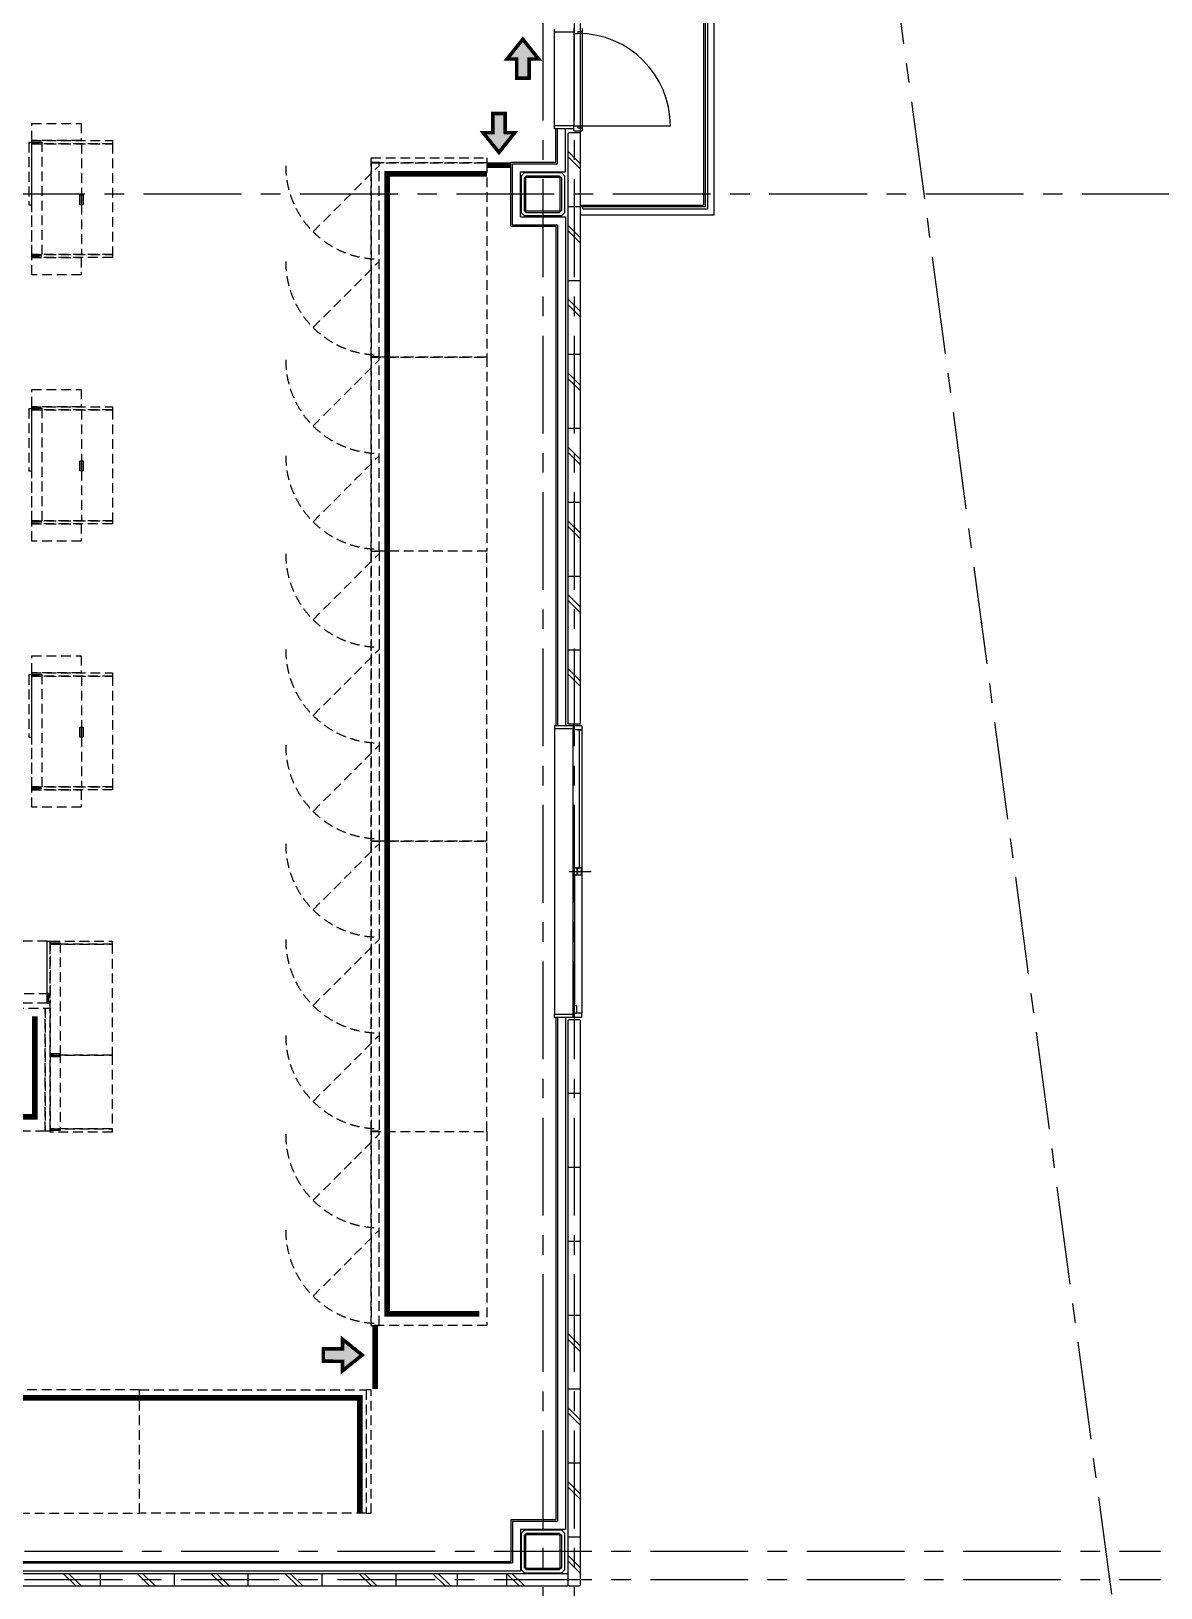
# Model space of a CAD drawing. Extents: x -119186 to 98821, y 1814 to 147180.
# Drawn here: x 54649 to 63822, y 20867 to 33507 of the extents above; entities that cross this region are included whole.
import ezdxf

# ---------------------------------------------------------------- set-up
doc = ezdxf.new("R2010")
doc.units = 0
doc.header["$LTSCALE"] = 12.7
doc.header["$MEASUREMENT"] = 0
for name, pattern in [('CENTER', [2, 1.25, -0.25, 0.25, -0.25]), ('HIDDEN', [4.724409, 3.149606, -1.574803]), ('HIDDEN2', [0.1875, 0.125, -0.0625]), ('ISO-10______', [0.37, 0.24, -0.06, 0.01, -0.06])]:
    doc.linetypes.add(name, pattern=pattern)
for name, color, linetype in [('A_内装凡例', 7, 'CONTINUOUS'), ('A_建築（下図）', 8, 'CONTINUOUS'), ('A_建築（什器）', 8, 'CONTINUOUS'), ('A_建築（新設・仕上げ）', 2, 'CONTINUOUS'), ('A_建築（軽鉄下地）', 8, 'CONTINUOUS'), ('A_敷地境界線', 1, 'CENTER'), ('A_通り芯', 8, 'CENTER')]:
    doc.layers.add(name, color=color, linetype=linetype)

msp = doc.modelspace()

# ---------------------------------------------------------------- hatches: boundary and pattern name
at = {"layer": 'A_内装凡例', "true_color": 0xffbf00}
h = msp.add_hatch(color=40, dxfattribs=at)
h.dxf.hatch_style = 1
h.paths.add_polyline_path([(58769.75, 33280.43), (58692.94, 33280.43), (58691.7, 33125.41), (58641.41, 33125.41), (58641.41, 33440.67)])
h.paths.add_polyline_path([(58641.41, 33125.41), (58591.13, 33125.41), (58591.13, 33280.43), (58513.08, 33280.43), (58641.41, 33440.67)])
h = msp.add_hatch(color=40, dxfattribs=at)
h.dxf.hatch_style = 1
h.paths.add_polyline_path([(58575.72, 32682.38), (58498.91, 32682.38), (58497.67, 32837.4), (58447.38, 32837.4), (58447.38, 32522.14)])
h.paths.add_polyline_path([(58447.38, 32837.4), (58397.09, 32837.4), (58397.09, 32682.38), (58319.04, 32682.38), (58447.38, 32522.14)])
h = msp.add_hatch(color=40, dxfattribs=at)
h.dxf.hatch_style = 1
h.paths.add_polyline_path([(57176.68, 22629.51), (57176.68, 22706.31), (57021.67, 22707.56), (57021.67, 22757.84), (57336.93, 22757.84)])
h.paths.add_polyline_path([(57021.67, 22757.84), (57021.67, 22808.13), (57176.68, 22808.13), (57176.68, 22886.18), (57336.93, 22757.84)])

# ---------------------------------------------------------------- linework, layer by layer
at = {"layer": 'A_内装凡例', "color": 40, "true_color": 0xffbf00, "const_width": 29.26}
for points in [[(58591.13, 33125.41), (58691.7, 33125.41), (58692.94, 33280.43), (58769.75, 33280.43), (58641.41, 33440.67), (58513.08, 33280.43), (58591.13, 33280.43)], [(58397.09, 32837.4), (58497.67, 32837.4), (58498.91, 32682.38), (58575.72, 32682.38), (58447.38, 32522.14), (58319.04, 32682.38), (58397.09, 32682.38)], [(57021.67, 22808.13), (57021.67, 22707.56), (57176.68, 22706.31), (57176.68, 22629.51), (57336.93, 22757.84), (57176.68, 22886.18), (57176.68, 22808.13)]]:
    msp.add_lwpolyline(points, close=True, dxfattribs=at)
at = {"layer": 'A_内装凡例', "color": 6, "linetype": 'HIDDEN', "ltscale": 5, "true_color": 0xff00ff, "const_width": 45.71}
for points in [[(58287.71, 23091.71), (57539.06, 23091.71), (57539.06, 32347.38), (58349.08, 32347.38)], [(43862.16, 25440.38), (43862.16, 24692.94), (54679.31, 24692.94), (54679.31, 25508.82)], [(34123.98, 21489.8), (34123.98, 22410.14), (57318.74, 22410.14), (57318.74, 21474.06)]]:
    msp.add_lwpolyline(points, dxfattribs=at)
at = {"layer": 'A_内装凡例', "color": 40, "true_color": 0xffbf00, "const_width": 45.71}
for points in [[(58544.22, 32417.49), (58353.19, 32417.49)], [(57441.58, 22480.97), (57441.58, 22996.63)]]:
    msp.add_lwpolyline(points, dxfattribs=at)
at = {"layer": 'A_建築（下図）', "color": 8, "linetype": 'Continuous'}
for p, q in [((60109.13, 39583.29), (60109.13, 32094.64)), ((60121.13, 39583.29), (60121.13, 32082.64)), ((60141.13, 39583.29), (60141.13, 32062.64)), ((60191.13, 39583.29), (60191.13, 32012.64)), ((58899.13, 33497.64), (58899.13, 33522.64)), ((59054.13, 33497.64), (58899.13, 33497.64)), ((58899.13, 32737.64), (58899.13, 33497.64)), ((59054.13, 33527.64), (59054.13, 33487.64)), ((59089.13, 33502.64), (59089.13, 33487.64)), ((59089.13, 33502.64), (59124.13, 33502.64)), ((59124.13, 33527.64), (59124.13, 33502.64)), ((59124.13, 33502.64), (59124.13, 32722.64)), ((59054.13, 33487.64), (59054.13, 32737.64)), ((59054.13, 33487.64), (59089.13, 33487.64)), ((59054.13, 33487.64), (59089.13, 33487.64)), ((59054.13, 32737.64), (58899.13, 32737.64)), ((58899.13, 32712.64), (58899.13, 32737.64)), ((59054.13, 32737.64), (59089.13, 32737.64)), ((59054.13, 32697.64), (59054.13, 32737.64)), ((59089.13, 32722.64), (59089.13, 32737.64)), ((59089.13, 32737.64), (59839.13, 32737.64)), ((59054.13, 32712.64), (58899.13, 32712.64)), ((59009.13, 32674.64), (59017.13, 32682.64)), ((59009.13, 27882.64), (59009.13, 32674.64)), ((59017.13, 32682.64), (59101.13, 32682.64)), ((59054.13, 32697.64), (59124.13, 32697.64)), ((59089.13, 32722.64), (59124.13, 32722.64)), ((59101.13, 32682.64), (59109.13, 32674.64)), ((59109.13, 27890.64), (59109.13, 32674.64)), ((59124.13, 32722.64), (59124.13, 32697.64)), ((59009.13, 32529.29), (59109.13, 32429.29)), ((59009.13, 32484.96), (59109.13, 32384.96)), ((59009.13, 32082.64), (59109.13, 32082.64)), ((59109.13, 32094.64), (60109.13, 32094.64)), ((59109.13, 32082.64), (60121.13, 32082.64)), ((59129.13, 32062.64), (59129.13, 32082.64)), ((59129.13, 32062.64), (60141.13, 32062.64)), ((59009.13, 31929.29), (59109.13, 31829.29)), ((59009.13, 31884.96), (59109.13, 31784.96)), ((59009.13, 31482.64), (59109.13, 31482.64)), ((59009.13, 31329.29), (59109.13, 31229.29)), ((59009.13, 31284.96), (59109.13, 31184.96)), ((59009.13, 30882.64), (59109.13, 30882.64)), ((59009.13, 30729.29), (59109.13, 30629.29)), ((59009.13, 30684.96), (59109.13, 30584.96)), ((59009.13, 30282.64), (59109.13, 30282.64)), ((59009.13, 30129.29), (59109.13, 30029.29)), ((59009.13, 30084.96), (59109.13, 29984.96)), ((59009.13, 29682.64), (59109.13, 29682.64)), ((59009.13, 29529.29), (59109.13, 29429.29)), ((59009.13, 29484.96), (59109.13, 29384.96)), ((59009.13, 29082.64), (59109.13, 29082.64)), ((59009.13, 28929.29), (59109.13, 28829.29)), ((59009.13, 28884.96), (59109.13, 28784.96)), ((59009.13, 28482.64), (59109.13, 28482.64)), ((59009.13, 28329.29), (59109.13, 28229.29)), ((59009.13, 28284.96), (59109.13, 28184.96)), ((58899.13, 27867.64), (58899.13, 27842.64)), ((59049.13, 27867.64), (58899.13, 27867.64)), ((59049.13, 27842.64), (58899.13, 27842.64)), ((58899.13, 27842.64), (58899.13, 25522.64)), ((59017.13, 27882.64), (59101.13, 27882.64)), ((59049.13, 27867.64), (59049.13, 27832.64)), ((59119.13, 27867.64), (59049.13, 27867.64)), ((59119.13, 27867.64), (59049.13, 27867.64)), ((59119.13, 27832.64), (59049.13, 27832.64)), ((59049.13, 25532.64), (59049.13, 27832.64)), ((59114.13, 27832.64), (59084.13, 27832.64)), ((59114.13, 27832.64), (59084.13, 27832.64)), ((59084.13, 27832.64), (59114.13, 27832.64)), ((59099.13, 27832.64), (59099.13, 26712.64)), ((59101.13, 27882.64), (59109.13, 27890.64)), ((59119.13, 27867.64), (59119.13, 27832.64)), ((59119.13, 27832.64), (59119.13, 25532.64)), ((59079.13, 26712.64), (59049.13, 26712.64)), ((59079.13, 26712.64), (59049.13, 26712.64)), ((59049.13, 26712.64), (59079.13, 26712.64)), ((59049.13, 26712.64), (59049.13, 26652.64)), ((59079.13, 26712.64), (59079.13, 26652.64)), ((59114.13, 26712.64), (59084.13, 26712.64)), ((59114.13, 26712.64), (59084.13, 26712.64)), ((59084.13, 26712.64), (59114.13, 26712.64)), ((59084.13, 26712.64), (59084.13, 26652.64)), ((59114.13, 26712.64), (59114.13, 26652.64)), ((59079.13, 26652.64), (59049.13, 26652.64)), ((59064.13, 25592.64), (59064.13, 26652.64)), ((59114.13, 26652.64), (59084.13, 26652.64)), ((59079.13, 25592.64), (59049.13, 25592.64)), ((59049.13, 25532.64), (59049.13, 25592.64)), ((59049.13, 25497.64), (59049.13, 25532.64)), ((59119.13, 25532.64), (59049.13, 25532.64)), ((59079.13, 25532.64), (59049.13, 25532.64)), ((59079.13, 25532.64), (59049.13, 25532.64)), ((59049.13, 25532.64), (59079.13, 25532.64)), ((59079.13, 25532.64), (59079.13, 25592.64)), ((59119.13, 25497.64), (59119.13, 25532.64)), ((59049.13, 25522.64), (58899.13, 25522.64)), ((58899.13, 25497.64), (58899.13, 25522.64)), ((59049.13, 25497.64), (58899.13, 25497.64)), ((59009.13, 25474.64), (59017.13, 25482.64)), ((59009.13, 20882.64), (59009.13, 25474.64)), ((59017.13, 25482.64), (59101.13, 25482.64)), ((59119.13, 25497.64), (59049.13, 25497.64)), ((59119.13, 25497.64), (59049.13, 25497.64)), ((59101.13, 25482.64), (59109.13, 25474.64)), ((59109.13, 20892.05), (59109.13, 25474.64)), ((59009.13, 24882.64), (59109.13, 24882.64)), ((59009.13, 24282.64), (59109.13, 24282.64)), ((59009.13, 23682.64), (59109.13, 23682.64)), ((59009.13, 23082.64), (59109.13, 23082.64)), ((59009.13, 22929.29), (59109.13, 22829.29)), ((59009.13, 22884.96), (59109.13, 22784.96)), ((59009.13, 22482.64), (59109.13, 22482.64)), ((59009.13, 22329.29), (59109.13, 22229.29)), ((59009.13, 22284.96), (59109.13, 22184.96)), ((59009.13, 21882.64), (59109.13, 21882.64)), ((59009.13, 21729.29), (59109.13, 21629.29)), ((59009.13, 21684.96), (59109.13, 21584.96)), ((59009.13, 21282.64), (59109.13, 21282.64)), ((59009.13, 21129.29), (59109.13, 21029.29)), ((59009.13, 20982.64), (36117.13, 20982.64)), ((54911.45, 20982.64), (55011.45, 20882.64)), ((54955.78, 20982.64), (55055.78, 20882.64)), ((55209.13, 20982.64), (55209.13, 20882.64)), ((55511.45, 20982.64), (55611.45, 20882.64)), ((55555.78, 20982.64), (55655.78, 20882.64)), ((55809.13, 20982.64), (55809.13, 20882.64)), ((56111.45, 20982.64), (56211.45, 20882.64)), ((56155.78, 20982.64), (56255.78, 20882.64)), ((56409.13, 20982.64), (56409.13, 20882.64)), ((56711.45, 20982.64), (56811.45, 20882.64)), ((56755.78, 20982.64), (56855.78, 20882.64)), ((57009.13, 20982.64), (57009.13, 20882.64)), ((57311.45, 20982.64), (57411.45, 20882.64)), ((57355.78, 20982.64), (57455.78, 20882.64)), ((57609.13, 20982.64), (57609.13, 20882.64)), ((57911.45, 20982.64), (58011.45, 20882.64)), ((57955.78, 20982.64), (58055.78, 20882.64)), ((58109.13, 20982.64), (58109.13, 20882.64)), ((58509.13, 20982.64), (58509.13, 20882.64)), ((58511.45, 20982.64), (58611.45, 20882.64)), ((58555.78, 20982.64), (58655.78, 20882.64)), ((59009.13, 21084.96), (59109.13, 20984.96)), ((36117.13, 20882.64), (59009.13, 20882.64)), ((59009.13, 20892.05), (59017.13, 20884.05)), ((59017.13, 20884.05), (59101.13, 20884.05)), ((59101.13, 20884.05), (59109.13, 20892.05))]:
    msp.add_line(p, q, dxfattribs=at)
at = {"layer": 'A_建築（下図）', "color": 8}
for p, q in [((59009.13, 27882.64), (59109.13, 27882.64)), ((59017.13, 26682.64), (59196.41, 26682.64))]:
    msp.add_line(p, q, dxfattribs=at)
at = {"layer": 'A_建築（下図）', "color": 8, "linetype": 'ISO-10______', "flags": 128}
msp.add_lwpolyline([(59109.13, 32012.64), (59109.13, 33682.64), (60191.13, 33682.64), (60191.13, 32012.64)], close=True, dxfattribs=at)
at = {"layer": 'A_建築（下図）', "color": 8, "flags": 128}
for points in [[(58654.13, 32357.64), (58954.13, 32357.64), (58979.13, 32332.64), (58979.13, 32032.64), (58954.13, 32007.64), (58654.13, 32007.64), (58629.13, 32032.64), (58629.13, 32332.64), (58654.13, 32357.64)], [(58654.13, 21337.64), (58954.13, 21337.64), (58979.13, 21312.64), (58979.13, 21012.64), (58954.13, 20987.64), (58654.13, 20987.64), (58629.13, 21012.64), (58629.13, 21312.64), (58654.13, 21337.64)]]:
    msp.add_lwpolyline(points, close=True, dxfattribs=at)
at = {"layer": 'A_建築（下図）', "color": 8, "linetype": 'Continuous', "flags": 128}
for points in [[(58937.13, 32032.64), (58671.13, 32032.64), (58654.13, 32049.64), (58654.13, 32315.64), (58671.13, 32332.64), (58937.13, 32332.64), (58954.13, 32315.64), (58954.13, 32049.64), (58937.13, 32032.64)], [(58937.13, 32044.64), (58671.13, 32044.64), (58666.13, 32049.64), (58666.13, 32315.64), (58671.13, 32320.64), (58937.13, 32320.64), (58942.13, 32315.64), (58942.13, 32049.64), (58937.13, 32044.64)], [(58937.13, 21012.64), (58671.13, 21012.64), (58654.13, 21029.64), (58654.13, 21295.64), (58671.13, 21312.64), (58937.13, 21312.64), (58954.13, 21295.64), (58954.13, 21029.64), (58937.13, 21012.64)], [(58937.13, 21024.64), (58671.13, 21024.64), (58666.13, 21029.64), (58666.13, 21295.64), (58671.13, 21300.64), (58937.13, 21300.64), (58942.13, 21295.64), (58942.13, 21029.64), (58937.13, 21024.64)]]:
    msp.add_lwpolyline(points, close=True, dxfattribs=at)
at = {"layer": 'A_建築（下図）', "color": 8, "linetype": 'Continuous'}
msp.add_arc((59089.13, 32737.64), 750, 0, 90, dxfattribs=at)
msp.add_arc((59089.13, 32737.64), 750, 0, 90, dxfattribs=at)
at = {"layer": 'A_建築（什器）', "color": 8, "linetype": 'HIDDEN2', "ltscale": 50}
for p, q in [((55057.59, 32592.87), (55057.59, 32177.64)), ((56938.09, 31878.14), (57474.08, 32414.13)), ((55044.59, 32097.64), (55044.59, 32177.64)), ((55044.59, 32177.64), (55057.59, 32177.64)), ((55057.59, 32097.64), (55057.59, 32177.64)), ((55057.59, 32097.64), (55057.59, 32177.64)), ((55057.59, 32177.64), (55070.59, 32177.64)), ((55057.59, 32177.64), (55057.59, 32097.64)), ((55057.59, 32177.64), (55057.59, 32097.64)), ((55070.59, 32177.64), (55070.59, 32097.64)), ((55057.59, 32097.64), (55044.59, 32097.64)), ((55057.59, 32097.64), (55057.59, 31692.87)), ((55070.59, 32097.64), (55057.59, 32097.64)), ((56938.09, 31100.14), (57474.08, 31636.13)), ((56938.09, 30301.14), (57474.08, 30837.13)), ((55057.59, 30431.87), (55057.59, 30016.64)), ((55044.59, 29936.64), (55044.59, 30016.64)), ((55044.59, 30016.64), (55057.59, 30016.64)), ((55057.59, 29936.64), (55057.59, 30016.64)), ((55057.59, 29936.64), (55057.59, 30016.64)), ((55057.59, 30016.64), (55070.59, 30016.64)), ((55057.59, 30016.64), (55057.59, 29936.64)), ((55057.59, 30016.64), (55057.59, 29936.64)), ((55070.59, 30016.64), (55070.59, 29936.64)), ((56938.09, 29523.14), (57474.08, 30059.13)), ((55057.59, 29936.64), (55044.59, 29936.64)), ((55057.59, 29936.64), (55057.59, 29531.87)), ((55070.59, 29936.64), (55057.59, 29936.64)), ((56938.09, 28728.14), (57474.08, 29264.13)), ((56938.09, 27950.14), (57474.08, 28486.13)), ((55057.59, 28270.87), (55057.59, 27855.64)), ((55044.59, 27775.64), (55044.59, 27855.64)), ((55044.59, 27855.64), (55057.59, 27855.64)), ((55057.59, 27775.64), (55057.59, 27855.64)), ((55057.59, 27775.64), (55057.59, 27855.64)), ((55057.59, 27855.64), (55070.59, 27855.64)), ((55057.59, 27855.64), (55057.59, 27775.64)), ((55057.59, 27855.64), (55057.59, 27775.64)), ((55070.59, 27855.64), (55070.59, 27775.64)), ((55057.59, 27775.64), (55044.59, 27775.64)), ((55057.59, 27775.64), (55057.59, 27370.87)), ((55070.59, 27775.64), (55057.59, 27775.64)), ((56938.09, 27172.14), (57474.08, 27708.13)), ((56938.09, 26373.14), (57474.08, 26909.13)), ((56938.09, 25595.14), (57474.08, 26131.13)), ((56938.09, 24817.14), (57474.08, 25353.13)), ((56938.09, 24014.14), (57474.08, 24550.13)), ((56938.09, 23236.14), (57474.08, 23772.13))]:
    msp.add_line(p, q, dxfattribs=at)
for points in [[(54655.08, 32757.87), (55055.08, 32757.87), (55055.08, 32617.87), (54655.08, 32617.87)], [(54655.08, 32617.87), (55309.08, 32617.87), (55309.08, 32592.87), (54655.08, 32592.87)], [(54655.08, 32601.64), (54630.08, 32601.64), (54630.08, 32097.64), (54655.08, 32097.64)], [(54655.08, 32605.87), (54735.08, 32605.87), (54735.08, 31679.87), (54655.08, 31679.87)], [(54655.08, 32592.87), (55309.08, 32592.87), (55309.08, 31692.87), (54655.08, 31692.87)], [(57409.08, 32477.63), (58349.08, 32477.63), (58349.08, 32437.63), (57409.08, 32437.63)], [(57409.08, 30860.63), (57474.08, 30860.63), (57474.08, 32439.63), (57409.08, 32439.63)], [(57409.08, 32437.63), (58349.08, 32437.63), (58349.08, 30860.63), (57409.08, 30860.63)], [(54655.08, 31692.87), (55309.08, 31692.87), (55309.08, 31667.87), (54655.08, 31667.87)], [(55055.08, 31527.87), (54655.08, 31527.87), (54655.08, 31667.87), (55055.08, 31667.87)], [(57409.08, 29283.63), (57474.08, 29283.63), (57474.08, 30862.63), (57409.08, 30862.63)], [(57409.08, 30860.63), (58349.08, 30860.63), (58349.08, 29283.63), (57409.08, 29283.63)], [(54655.08, 30596.87), (55055.08, 30596.87), (55055.08, 30456.87), (54655.08, 30456.87)], [(54655.08, 30440.64), (54630.08, 30440.64), (54630.08, 29936.64), (54655.08, 29936.64)], [(54655.08, 30456.87), (55309.08, 30456.87), (55309.08, 30431.87), (54655.08, 30431.87)], [(54655.08, 30444.87), (54735.08, 30444.87), (54735.08, 29518.87), (54655.08, 29518.87)], [(54655.08, 30431.87), (55309.08, 30431.87), (55309.08, 29531.87), (54655.08, 29531.87)], [(54655.08, 29531.87), (55309.08, 29531.87), (55309.08, 29506.87), (54655.08, 29506.87)], [(55055.08, 29366.87), (54655.08, 29366.87), (54655.08, 29506.87), (55055.08, 29506.87)], [(58349.08, 29283.63), (57409.08, 29283.63), (57409.08, 26928.63), (58349.08, 26928.63)], [(57409.08, 29283.63), (57474.08, 29283.63), (57474.08, 26928.63), (57409.08, 26928.63)], [(54655.08, 28435.87), (55055.08, 28435.87), (55055.08, 28295.87), (54655.08, 28295.87)], [(54655.08, 28279.64), (54630.08, 28279.64), (54630.08, 27775.64), (54655.08, 27775.64)], [(54655.08, 28295.87), (55309.08, 28295.87), (55309.08, 28270.87), (54655.08, 28270.87)], [(54655.08, 28283.87), (54735.08, 28283.87), (54735.08, 27357.87), (54655.08, 27357.87)], [(54655.08, 28270.87), (55309.08, 28270.87), (55309.08, 27370.87), (54655.08, 27370.87)], [(54655.08, 27370.87), (55309.08, 27370.87), (55309.08, 27345.87), (54655.08, 27345.87)], [(55055.08, 27205.87), (54655.08, 27205.87), (54655.08, 27345.87), (55055.08, 27345.87)], [(58349.08, 26928.63), (57409.08, 26928.63), (57409.08, 24573.63), (58349.08, 24573.63)], [(57409.08, 26928.63), (57474.08, 26928.63), (57474.08, 24573.63), (57409.08, 24573.63)], [(54779.13, 26118.23), (53879.13, 26118.23), (53879.13, 25694.23), (54779.13, 25694.23)], [(54779.13, 26118.23), (54804.13, 26118.23), (54804.13, 25614.23), (54779.13, 25614.23)], [(54804.13, 26118.23), (55308.13, 26118.23), (55308.13, 26093.23), (54804.13, 26093.23)], [(54804.13, 26105.73), (54884.13, 26105.73), (54884.13, 25180.23), (54804.13, 25180.23)], [(54804.13, 26093.23), (55308.13, 26093.23), (55308.13, 25193.23), (54804.13, 25193.23)], [(54779.13, 25614.23), (53879.13, 25614.23), (53879.13, 25694.23), (54779.13, 25694.23)], [(54792.13, 25694.23), (54779.13, 25694.23), (54779.13, 25614.23), (54792.13, 25614.23)], [(52009.13, 25574.23), (54764.13, 25574.23), (54764.13, 24574.23), (52009.13, 24574.23)], [(54764.13, 25574.23), (54804.13, 25574.23), (54804.13, 24574.23), (54764.13, 24574.23)], [(54804.13, 25206.23), (54884.13, 25206.23), (54884.13, 24580.23), (54804.13, 24580.23)], [(55308.13, 24593.23), (54804.13, 24593.23), (54804.13, 25193.23), (55308.13, 25193.23)], [(54804.13, 24593.23), (55308.13, 24593.23), (55308.13, 24568.23), (54804.13, 24568.23)], [(57409.08, 22996.63), (57474.08, 22996.63), (57474.08, 24575.63), (57409.08, 24575.63)], [(57409.08, 24573.63), (58349.08, 24573.63), (58349.08, 22996.63), (57409.08, 22996.63)], [(52774.08, 21474.06), (55529.08, 21474.06), (55529.08, 22474.06), (52774.08, 22474.06)], [(55529.08, 22474.06), (57369.08, 22474.06), (57369.08, 21474.06), (55529.08, 21474.06)], [(57369.08, 21474.06), (57409.08, 21474.06), (57409.08, 22474.06), (57369.08, 22474.06)]]:
    msp.add_lwpolyline(points, close=True, dxfattribs=at)
for centre in [(57474.08, 32414.13), (57474.08, 31636.13), (57474.08, 30837.13), (57474.08, 30059.13), (57474.08, 29264.13), (57474.08, 28486.13), (57474.08, 27708.13), (57474.08, 26909.13), (57474.08, 26131.13), (57474.08, 25353.13), (57474.08, 24550.13), (57474.08, 23772.13)]:
    msp.add_arc(centre, 758, 180, 270, dxfattribs=at)
at = {"layer": 'A_建築（新設・仕上げ）', "color": 8}
for p, q in [((58909.13, 32442.64), (58909.13, 32712.64)), ((58544.13, 31922.64), (58544.13, 32442.64)), ((58544.13, 32442.64), (58909.13, 32442.64)), ((58544.13, 31922.64), (58909.13, 31922.64)), ((58909.13, 31922.64), (58909.13, 27867.64)), ((58909.13, 25497.64), (58909.13, 21422.64)), ((58544.13, 21422.64), (58909.13, 21422.64)), ((58544.13, 21422.64), (58544.13, 21082.64)), ((48969.13, 21082.64), (58544.13, 21082.64))]:
    msp.add_line(p, q, dxfattribs=at)
at = {"layer": 'A_建築（軽鉄下地）', "color": 8, "ltscale": 50}
for p, q in [((58921.63, 32430.14), (58921.63, 32712.64)), ((58986.63, 32365.14), (58986.63, 32712.64)), ((58556.63, 31935.14), (58556.63, 32430.14)), ((58556.63, 32430.14), (58921.63, 32430.14)), ((58621.63, 32000.14), (58621.63, 32365.14)), ((58621.63, 32365.14), (58986.63, 32365.14)), ((58621.63, 32000.14), (58986.63, 32000.14)), ((58986.63, 32000.14), (58986.63, 27867.64)), ((58556.63, 31935.14), (58921.63, 31935.14)), ((58921.63, 31935.14), (58921.63, 27867.64)), ((58921.63, 25497.64), (58921.63, 21410.14)), ((58986.63, 25497.64), (58986.63, 21345.14)), ((58556.63, 21410.14), (58921.63, 21410.14)), ((58556.63, 21410.14), (58556.63, 21070.14)), ((58621.63, 21345.14), (58986.63, 21345.14)), ((58621.63, 21345.14), (58621.63, 21005.14)), ((48891.63, 21005.14), (58621.63, 21005.14)), ((48956.63, 21070.14), (58556.63, 21070.14))]:
    msp.add_line(p, q, dxfattribs=at)
at = {"layer": 'A_敷地境界線', "color": 8, "ltscale": 50}
msp.add_line((59265.74, 51812.54), (63476.71, 20396.29), dxfattribs=at)
at = {"layer": 'A_通り芯', "color": 8, "ltscale": 50}
for p, q in [((58804.13, 51353.91), (58804.13, 14059.15)), ((59059.13, 51353.91), (59059.13, 14059.15)), ((7302.23, 32185.49), (64437.08, 32185.49)), ((7606.54, 21165.49), (63817.44, 21165.49)), ((7606.54, 20935.49), (63817.44, 20935.49))]:
    msp.add_line(p, q, dxfattribs=at)

doc.saveas('drawing.dxf')
